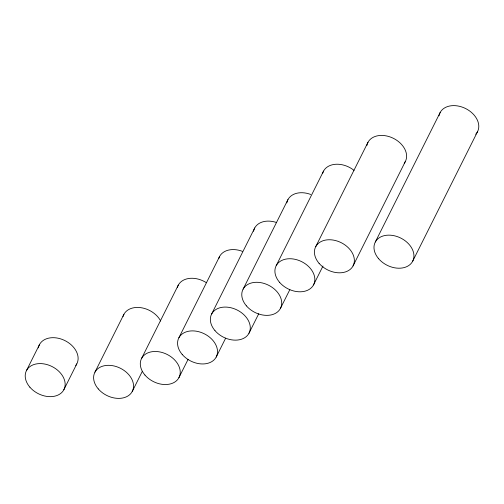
<?xml version="1.0" encoding="UTF-8"?>
<svg xmlns="http://www.w3.org/2000/svg" width="504" height="504" viewBox="0 0 504 504"><rect width="100%" height="100%" fill="white"/><g stroke="black" fill="none" stroke-linecap="round" stroke-linejoin="round"><path stroke-width="0.76" d="M26.536 370.446L39.507 344.541M63.819 389.8L76.797 363.894M94.935 372.173L123.921 314.288M141.624 358.338L178.29 285.125M132.218 391.526L142.342 371.303M178.895 337.743L219.612 256.435M178.907 377.691L188.074 359.39M211.674 313.929L254.722 227.966M243.104 289.151L287.967 199.565M216.178 357.097L225.653 338.171M276.23 265.589L323.555 171.083M248.957 333.283L258.754 313.715M280.388 308.505L289.85 289.611M315.75 246.607L367.996 142.279M313.513 284.943L322.982 266.043M353.033 265.961L405.279 161.633M375.316 242.002L440.181 112.474M412.6 261.356L477.464 131.828M439.022 115.813A21.004 15.214 26.6 0 1 465.671 108.568A21.004 15.214 26.6 0 1 475.7 134.253M366.843 145.625A21.004 15.214 26.6 0 1 392.818 138.046A21.004 15.214 26.6 0 1 404.239 163.227M322.642 173.351A21.004 15.214 26.6 0 1 354.06 170.39M286.814 202.91A21.004 15.214 26.6 0 1 310.716 194.462M253.562 231.311A21.004 15.214 26.6 0 1 276.066 222.365M218.698 258.703A21.004 15.214 26.6 0 1 242.367 251.326M177.377 287.393A21.004 15.214 26.6 0 1 206.382 282.7M123.008 316.556A21.004 15.214 26.6 0 1 140.288 307.598A21.004 15.214 26.6 0 1 160.675 321.035M38.354 347.886A21.004 15.214 26.6 0 1 64.329 340.307A21.004 15.214 26.6 0 1 75.751 365.488M378.636 258.722A21.004 15.214 26.6 0 0 412.726 261.116A21.004 15.214 26.6 0 0 390.506 235.198A21.004 15.214 26.6 0 0 378.636 258.722M319.076 263.327A21.004 15.214 26.6 0 0 353.159 265.721A21.004 15.214 26.6 0 0 330.945 239.803A21.004 15.214 26.6 0 0 319.076 263.327M279.556 282.309A21.004 15.214 26.6 0 0 313.639 284.703A21.004 15.214 26.6 0 0 291.425 258.785A21.004 15.214 26.6 0 0 279.556 282.309M246.424 305.871A21.004 15.214 26.6 0 0 280.514 308.265A21.004 15.214 26.6 0 0 258.3 282.347A21.004 15.214 26.6 0 0 246.424 305.871M214.994 330.649A21.004 15.214 26.6 0 0 249.083 333.043A21.004 15.214 26.6 0 0 226.863 307.131A21.004 15.214 26.6 0 0 214.994 330.649M182.215 354.463A21.004 15.214 26.6 0 0 216.304 356.857A21.004 15.214 26.6 0 0 194.084 330.939A21.004 15.214 26.6 0 0 182.215 354.463M144.95 375.058A21.004 15.214 26.6 0 0 179.033 377.452A21.004 15.214 26.6 0 0 156.82 351.534A21.004 15.214 26.6 0 0 144.95 375.058M98.255 388.893A21.004 15.214 26.6 0 0 132.344 391.287A21.004 15.214 26.6 0 0 110.124 365.375A21.004 15.214 26.6 0 0 98.255 388.893M29.862 387.166A21.004 15.214 26.6 0 0 63.945 389.56A21.004 15.214 26.6 0 0 41.731 363.642A21.004 15.214 26.6 0 0 29.862 387.166"/></g></svg>
